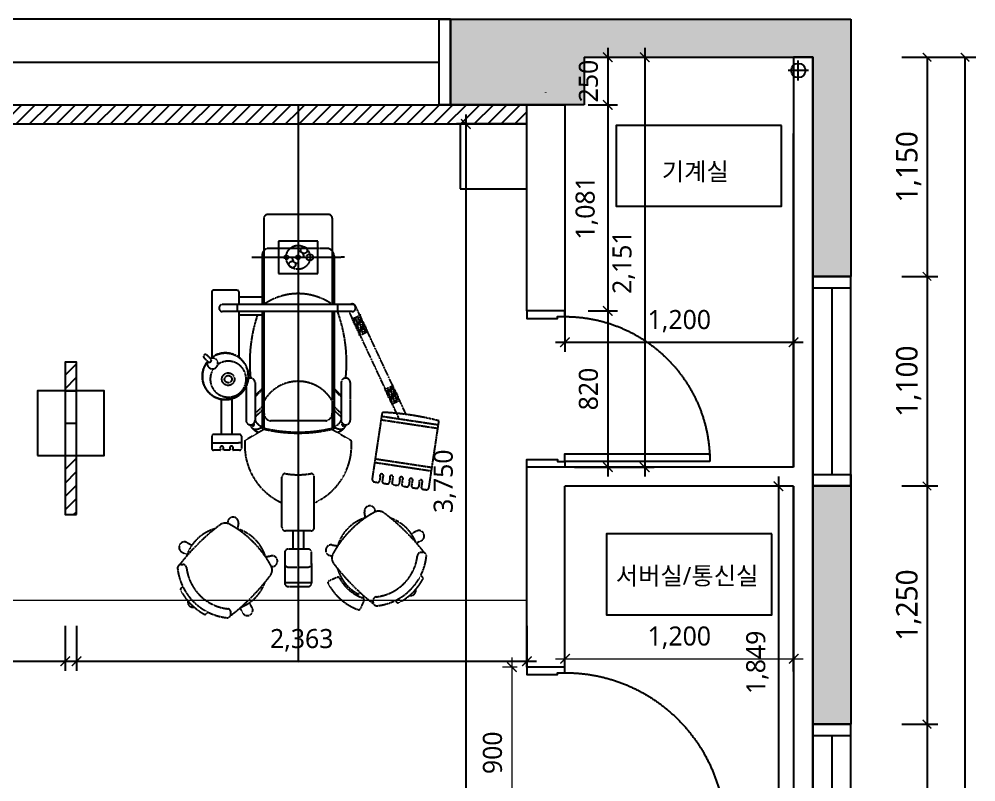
# Model space of a CAD drawing. Header units: metres. Extents: x 11578468 to 47831421, y -58341524 to -14256839.
# Drawn here: x 23883963 to 23888984, y -29056135 to -29052132 of the extents above; entities that cross this region are included whole.
import ezdxf
from ezdxf.enums import TextEntityAlignment as Align

# ---------------------------------------------------------------- set-up
doc = ezdxf.new("R2010")
doc.units = ezdxf.units.M
doc.header["$LTSCALE"] = 50
doc.header["$MEASUREMENT"] = 0
doc.linetypes.add('CENTER2', pattern=[28.575, 19.05, -3.175, 3.175, -3.175])
doc.linetypes.add('CENTERX2', pattern=[4, 2.5, -0.5, 0.5, -0.5])
doc.layers.get('0').update_dxf_attribs({"linetype": 'CONTINUOUS'})
doc.layers.get('DEFPOINTS').update_dxf_attribs({"linetype": 'CONTINUOUS'})
for name, color, linetype in [('0-ELC TEXT', 7, 'CONTINUOUS'), ('3.기호.계단선', 30, 'CONTINUOUS'), ('CURTWALL', 4, 'CONTINUOUS'), ('TEX', 7, 'CONTINUOUS'), ('wall', 3, 'CONTINUOUS'), ('WIN', 4, 'CONTINUOUS'), ('家具', 251, 'CONTINUOUS'), ('가구', 6, 'CONTINUOUS')]:
    doc.layers.add(name, color=color, linetype=linetype)
for name, color, linetype, lineweight in [('DIM', 7, 'CONTINUOUS', 15), ('ha', 8, 'CONTINUOUS', 5), ('wall2', 3, 'CONTINUOUS', 25)]:
    doc.layers.add(name, color=color, linetype=linetype, lineweight=lineweight)
doc.styles.add('HY 울릉도 L', font='malgun.ttf')
doc.styles.add('N 맑은고딕', font='malgun.ttf')
doc.styles.add('맑은 고딕', font='malgun.ttf')
doc.dimstyles.new('JJ IN 45', dxfattribs={"dimscale": 45, "dimtxt": 2.5, "dimasz": 1, "dimexe": 1.25, "dimexo": 1.5, "dimtad": 1, "dimdec": 6, "dimlunit": 6, "dimtxsty": 'N 맑은고딕', "dimblk": 'ARCHTICK', "dimcen": 2.5, "dimclrd": 256, "dimclre": 256, "dimclrt": 256, "dimadec": 0, "dimazin": 0, "dimtfac": 1, "dimtdec": 6, "dimtix": 1, "dimtmove": 0, "dimatfit": 3, "dimldrblk": 'ARCHTICK', "dimfxl": 1, "dimarcsym": 0})
doc.dimstyles.new('사본 50', dxfattribs={"dimscale": 50, "dimtxt": 2, "dimasz": 1, "dimexe": 1, "dimexo": 1, "dimgap": 1, "dimtad": 1, "dimdec": 0, "dimrnd": 0.05, "dimdsep": 46, "dimlunit": 6, "dimtxsty": 'HY 울릉도 L', "dimblk": 'ARCHTICK', "dimcen": 2.5, "dimdle": 1, "dimclrd": 133, "dimclre": 133, "dimclrt": 30, "dimadec": 0, "dimazin": 0, "dimtfac": 1, "dimtdec": 0, "dimtix": 1, "dimtmove": 2, "dimatfit": 3, "dimldrblk": 'ARCHTICK', "dimfxl": 1, "dimlwd": -1, "dimlwe": -1, "dimarcsym": 0})
pattern_1 = [(45, (-50, 50720), (-35.35533906, 35.35533906), [])]

# ---------------------------------------------------------------- blocks, each defined once
blk = doc.blocks.new('*U358')
at = {"layer": 'WIN', "linetype": 'Continuous'}
blk.add_line((60, -25), (7040, -25), dxfattribs=at)
for points in [[(0, -250), (7100, -250), (7100, 200), (0, 200)], [(0, -250), (60, -250), (60, 200), (0, 200)], [(7100, -250), (7040, -250), (7040, 200), (7100, 200)]]:
    blk.add_lwpolyline(points, close=True, dxfattribs=at)
blk = doc.blocks.new('*U1962')
at = {"layer": 'WIN', "linetype": 'Continuous'}
blk.add_line((60, 100), (1040, 100), dxfattribs=at)
for points in [[(0, 0), (1100, 0), (1100, 200), (0, 200)], [(0, 0), (60, 0), (60, 200), (0, 200)], [(1100, 0), (1040, 0), (1040, 200), (1100, 200)]]:
    blk.add_lwpolyline(points, close=True, dxfattribs=at)
blk = doc.blocks.new('*U1960')
at = {"layer": 'WIN', "linetype": 'Continuous'}
blk.add_line((60, 100), (1140, 100), dxfattribs=at)
for points in [[(0, 0), (1200, 0), (1200, 200), (0, 200)], [(0, 0), (60, 0), (60, 200), (0, 200)], [(1200, 0), (1140, 0), (1140, 200), (1200, 200)]]:
    blk.add_lwpolyline(points, close=True, dxfattribs=at)
blk = doc.blocks.new('_ArchTick')
at = {"color": 0, "linetype": 'ByBlock', "const_width": 0.15}
blk.add_lwpolyline([(-0.5, -0.5), (0.5, 0.5)], dxfattribs=at)
blk = doc.blocks.new('*D385')
at = {"layer": 'DEFPOINTS', "color": 0, "transparency": 16777216}
for p in [(23746102, -29128457), (23746102, -29129607), (23746302, -29129607)]:
    blk.add_point(p, dxfattribs=at)
at = {"layer": 'DIM', "lineweight": -2, "transparency": 16777216}
for p, q in [((23746169.5, -29128457), (23746358.3, -29128457)), ((23746302, -29128457), (23746302, -29129607)), ((23746169.5, -29129607), (23746358.3, -29129607))]:
    blk.add_line(p, q, dxfattribs=at)
at = {"layer": 'DIM', "lineweight": -2, "transparency": 16777216, "xscale": 45, "yscale": 45, "zscale": 45}
for p, rotation in [((23746302, -29128457), 90), ((23746302, -29129607), 270)]:
    blk.add_blockref('_ArchTick', p, dxfattribs=dict(at, rotation=rotation))
at = {"layer": 'DIM', "transparency": 16777216, "insert": (23746206, -29129032), "char_height": 112.5, "attachment_point": 5, "rotation": 90, "style": 'N 맑은고딕'}
blk.add_mtext('1,150', dxfattribs=at)
blk = doc.blocks.new('*D386')
at = {"layer": 'DEFPOINTS', "color": 0, "transparency": 16777216}
for p in [(23746102, -29129607), (23746102, -29130707), (23746302, -29130707)]:
    blk.add_point(p, dxfattribs=at)
at = {"layer": 'DIM', "lineweight": -2, "transparency": 16777216}
for p, q in [((23746169.5, -29129607), (23746358.3, -29129607)), ((23746302, -29129607), (23746302, -29130707)), ((23746169.5, -29130707), (23746358.3, -29130707))]:
    blk.add_line(p, q, dxfattribs=at)
at = {"layer": 'DIM', "lineweight": -2, "transparency": 16777216, "xscale": 45, "yscale": 45, "zscale": 45}
for p, rotation in [((23746302, -29129607), 90), ((23746302, -29130707), 270)]:
    blk.add_blockref('_ArchTick', p, dxfattribs=dict(at, rotation=rotation))
at = {"layer": 'DIM', "transparency": 16777216, "insert": (23746206, -29130157), "char_height": 112.5, "attachment_point": 5, "rotation": 90, "style": 'N 맑은고딕'}
blk.add_mtext('1,100', dxfattribs=at)
blk = doc.blocks.new('*D387')
at = {"layer": 'DEFPOINTS', "color": 0, "transparency": 16777216}
for p in [(23746102, -29130707), (23746102, -29131957), (23746302, -29131957)]:
    blk.add_point(p, dxfattribs=at)
at = {"layer": 'DIM', "lineweight": -2, "transparency": 16777216}
for p, q in [((23746169.5, -29130707), (23746358.3, -29130707)), ((23746302, -29130707), (23746302, -29131957)), ((23746169.5, -29131957), (23746358.3, -29131957))]:
    blk.add_line(p, q, dxfattribs=at)
at = {"layer": 'DIM', "lineweight": -2, "transparency": 16777216, "xscale": 45, "yscale": 45, "zscale": 45}
for p, rotation in [((23746302, -29130707), 90), ((23746302, -29131957), 270)]:
    blk.add_blockref('_ArchTick', p, dxfattribs=dict(at, rotation=rotation))
at = {"layer": 'DIM', "transparency": 16777216, "insert": (23746206, -29131332), "char_height": 112.5, "attachment_point": 5, "rotation": 90, "style": 'N 맑은고딕'}
blk.add_mtext('1,250', dxfattribs=at)
blk = doc.blocks.new('*D388')
at = {"layer": 'DEFPOINTS', "color": 0, "transparency": 16777216}
for p in [(23746102, -29131957), (23746102, -29133157), (23746302, -29133157)]:
    blk.add_point(p, dxfattribs=at)
at = {"layer": 'DIM', "lineweight": -2, "transparency": 16777216}
for p, q in [((23746169.5, -29131957), (23746358.3, -29131957)), ((23746302, -29131957), (23746302, -29133157)), ((23746169.5, -29133157), (23746358.3, -29133157))]:
    blk.add_line(p, q, dxfattribs=at)
at = {"layer": 'DIM', "lineweight": -2, "transparency": 16777216, "xscale": 45, "yscale": 45, "zscale": 45}
for p, rotation in [((23746302, -29131957), 90), ((23746302, -29133157), 270)]:
    blk.add_blockref('_ArchTick', p, dxfattribs=dict(at, rotation=rotation))
at = {"layer": 'DIM', "transparency": 16777216, "insert": (23746206, -29132557), "char_height": 112.5, "attachment_point": 5, "rotation": 90, "style": 'N 맑은고딕'}
blk.add_mtext('1,200', dxfattribs=at)
blk = doc.blocks.new('*D394')
at = {"layer": 'DEFPOINTS', "color": 0, "transparency": 16777216}
for p in [(23746102, -29128457), (23746502, -29128457), (23746102, -29144457)]:
    blk.add_point(p, dxfattribs=at)
at = {"layer": 'DIM', "lineweight": -2, "transparency": 16777216}
for p, q in [((23746169.5, -29128457), (23746558.3, -29128457)), ((23746502, -29144457), (23746502, -29128457)), ((23746169.5, -29144457), (23746558.3, -29144457))]:
    blk.add_line(p, q, dxfattribs=at)
at = {"layer": 'DIM', "lineweight": -2, "transparency": 16777216, "xscale": 45, "yscale": 45, "zscale": 45}
for p, rotation in [((23746502, -29128457), 90), ((23746502, -29144457), 270)]:
    blk.add_blockref('_ArchTick', p, dxfattribs=dict(at, rotation=rotation))
at = {"layer": 'DIM', "transparency": 16777216, "insert": (23746406, -29136457), "char_height": 112.5, "attachment_point": 5, "rotation": 90, "style": 'N 맑은고딕'}
blk.add_mtext('16,000', dxfattribs=at)
blk = doc.blocks.new('rtyutut')
at = {"layer": '家具', "linetype": 'CENTERX2', "ltscale": 0.01}
for p, q in [((425185.6, -946947.7), (425230.6, -946649.4)), ((425204.2, -946950.5), (425249.2, -946652.2)), ((425560, -946699), (425210.5, -946646.3)), ((425409.3, -946981.4), (425454.3, -946683.1)), ((425428, -946984.2), (425472.9, -946685.9)), ((425569.1, -946731.4), (425571.6, -946714.4)), ((425901.3, -946730.7), (425900.9, -946740.2)), ((426021.3, -946742.2), (426030.4, -946733.1)), ((425534.4, -946750), (425556.2, -946753.3)), ((425534.4, -946750), (425538, -946750.5)), ((425536.5, -946736), (425558.3, -946739.3)), ((425536.5, -946736), (425540.2, -946736.5)), ((425561.3, -946782.7), (425564.2, -946764)), ((425789.2, -946765.2), (425803, -946792)), ((425839.5, -946739.3), (425851.3, -946762.1)), ((425177.3, -946818.5), (424609, -947083.5)), ((425526.7, -946801.3), (425530.3, -946801.8)), ((425526.7, -946801.3), (425548.5, -946804.6)), ((425528.8, -946787.3), (425532.4, -946787.8)), ((425528.8, -946787.3), (425550.6, -946790.6)), ((425553.6, -946833.9), (425556.4, -946815.3)), ((425195.2, -946857), (424636.8, -947117.4)), ((425046, -946931.8), (425024, -946884.8)), ((425054.5, -946927.8), (425032.6, -946880.8)), ((425063.1, -946923.8), (425041.1, -946876.8)), ((425071.6, -946919.8), (425049.7, -946872.8)), ((425080.1, -946915.8), (425058.2, -946868.8)), ((425088.7, -946911.9), (425066.8, -946864.9)), ((425097.2, -946907.9), (425075.3, -946860.9)), ((425105.8, -946903.9), (425083.9, -946856.9)), ((425114.3, -946899.9), (425092.4, -946852.9)), ((425122.9, -946895.9), (425101, -946848.9)), ((425519, -946852.5), (425522.6, -946853.1)), ((425519, -946852.5), (425540.8, -946855.8)), ((425521.1, -946838.6), (425524.7, -946839.1)), ((425521.1, -946838.6), (425542.9, -946841.9)), ((425545.9, -946885.2), (425548.7, -946866.6)), ((426153.5, -946876.7), (426162.7, -946867.5)), ((425511.3, -946903.8), (425514.9, -946904.4)), ((425511.3, -946903.8), (425533, -946907.1)), ((425513.4, -946889.8), (425517, -946890.4)), ((425513.4, -946889.8), (425535.1, -946893.1)), ((425538.1, -946936.5), (425541, -946917.9)), ((425165.6, -946944.7), (425515, -946997.4)), ((425503.5, -946955.1), (425507.1, -946955.6)), ((425503.5, -946955.1), (425525.3, -946958.4)), ((425505.6, -946941.1), (425509.2, -946941.7)), ((425505.6, -946941.1), (425527.4, -946944.4)), ((425530.8, -946985.1), (425533.2, -946969.1)), ((425687.3, -946980.6), (425680.2, -946981.7)), ((424727.6, -947080.2), (424705.7, -947033.2)), ((424736.2, -947076.2), (424714.3, -947029.2)), ((424744.7, -947072.3), (424722.8, -947025.3)), ((424753.3, -947068.3), (424731.4, -947021.3)), ((424761.8, -947064.3), (424739.9, -947017.3)), ((425719, -947032.7), (425689.3, -947037.6)), ((426162.6, -946992.1), (426153.2, -946992.5)), ((424676.4, -947104.1), (424654.4, -947057.1)), ((424684.9, -947100.1), (424663, -947053.1)), ((424693.5, -947096.2), (424671.5, -947049.2)), ((424702, -947092.2), (424680.1, -947045.2)), ((424710.5, -947088.2), (424688.6, -947041.2)), ((424719.1, -947084.2), (424697.2, -947037.2)), ((426126.3, -947076.7), (426111.5, -947061.9)), ((426138.8, -947049.1), (426129.6, -947040)), ((426139.9, -947045.9), (426131.2, -947041.5)), ((426152.5, -947040.6), (426195.9, -947059.2)), ((424599.1, -947102.7), (424599.1, -947781.6)), ((424636.8, -947102.7), (424636.8, -947781.6)), ((425009.3, -947112.2), (425207.3, -947112.2)), ((425254.1, -947208.8), (425313.1, -947106.6)), ((426114.5, -947096.5), (426106, -947092.2)), ((424352.1, -947142), (424352.1, -947629.2)), ((424599.1, -947178.2), (424636.8, -947178.2)), ((425009.3, -947159.3), (425207.3, -947159.3)), ((425040.4, -947197), (425078.1, -947159.3)), ((425047.1, -947197), (425084.8, -947159.3)), ((425134.7, -947197), (425172.4, -947159.3)), ((425153.6, -947197), (425191.3, -947159.3)), ((425861.5, -947208.2), (425866, -947178.4)), ((426031.6, -947180.5), (426050.3, -947223.9)), ((424127.7, -947225.3), (424127.7, -947545.9)), ((424146.5, -947206.5), (424314.2, -947206.5)), ((424304.9, -947230.5), (424304.9, -947541)), ((424314.2, -947206.5), (424599.1, -947206.5)), ((424344.5, -947197), (424599.1, -947197)), ((424636.8, -947197), (425251.3, -947197)), ((424636.8, -947206.5), (425104.7, -947206.5)), ((425104.7, -947206.5), (425248.7, -947206.5)), ((425917.4, -947216.8), (425918.8, -947207.6)), ((424436.9, -947281.9), (424267.2, -947281.9)), ((424267.2, -947281.9), (424267.2, -947489.3)), ((424436.9, -947489.3), (424436.9, -947281.9)), ((425210.1, -947240.1), (425210.1, -947531.3)), ((424352.1, -947291.3), (424352.1, -947480)), ((425768.8, -947300.8), (425505.5, -947300.8)), ((425787.6, -947319.6), (425787.6, -947451.6)), ((425883.3, -947333.8), (425883.3, -947437.5)), ((425958.7, -947314.9), (425902.1, -947314.9)), ((425958.7, -947314.9), (426060.6, -947314.9)), ((425977.6, -947437.5), (425977.6, -947333.8)), ((426060.6, -947314.9), (426060.6, -947456.3)), ((426079.5, -947437.5), (426079.5, -947333.8)), ((423552.1, -947385.6), (426478.9, -947385.6)), ((424257.7, -947385.6), (424446.4, -947385.6)), ((425502.3, -947385.6), (426059.5, -947385.6)), ((425787.6, -947357.3), (425883.3, -947357.3)), ((425787.6, -947413.9), (425883.3, -947413.9)), ((425768.8, -947470.5), (425505.5, -947470.5)), ((425902.1, -947456.3), (425958.7, -947456.3)), ((425958.7, -947456.3), (426060.6, -947456.3)), ((424267.2, -947489.3), (424436.9, -947489.3)), ((425923.3, -947556.9), (425918.5, -947527.1)), ((425975.5, -947525.2), (425974.3, -947518)), ((424146.5, -947564.8), (424312, -947564.8)), ((424312, -947564.8), (424599.1, -947564.8)), ((424336.5, -947574.2), (424599.1, -947574.2)), ((424561.4, -947574.2), (424561.4, -947696.8)), ((424636.8, -947564.8), (425104.7, -947564.8)), ((424636.8, -947574.2), (425251.3, -947574.2)), ((424655.7, -947574.2), (424655.7, -947696.8)), ((425040.4, -947574.2), (425078.1, -947611.9)), ((425047.1, -947574.2), (425084.8, -947611.9)), ((425104.7, -947564.8), (425248.7, -947564.8)), ((425134.7, -947574.2), (425172.4, -947611.9)), ((425153.6, -947574.2), (425191.3, -947611.9)), ((425254.1, -947562.4), (425313.1, -947664.6)), ((425009.3, -947611.9), (425207.3, -947611.9)), ((426190.8, -947627.1), (426164, -947640.9)), ((425033.4, -947659.1), (425207.3, -947659.1)), ((425290.7, -947683.4), (425354.6, -947683.2)), ((425326.3, -947683.3), (425326.8, -947838.6)), ((426216.7, -947677.4), (426191.5, -947690.4)), ((424523.7, -947706.2), (424523.7, -947828.8)), ((424533.1, -947696.8), (424599.1, -947696.8)), ((424599.1, -947706.2), (424636.8, -947706.2)), ((424636.8, -947696.8), (424876.2, -947696.8)), ((425093.8, -947732.8), (425281.3, -947732.8)), ((425281.3, -947692.9), (425281.3, -947829.3)), ((425358.6, -947728.5), (425362.3, -947728.4)), ((425364, -947692.6), (425364.1, -947726.5)), ((425747.9, -947699.3), (425777.6, -947703.9)), ((426225.3, -947739.1), (426215.9, -947738.8)), ((425096.9, -947789.4), (425281.3, -947789.4)), ((425358.7, -947742.6), (425362.3, -947742.6)), ((425358.8, -947779), (425362.4, -947779)), ((425364.2, -947744.5), (425364.3, -947777.1)), ((425739.3, -947755.3), (425748.4, -947756.7)), ((424533.1, -947838.2), (424876.2, -947838.2)), ((425290.8, -947838.8), (425355.1, -947838.4)), ((425358.8, -947793.1), (425362.5, -947793.1)), ((425364.4, -947795), (425364.5, -947828.9)), ((424885.1, -947844), (424865.1, -947864)), ((424899.8, -947858.7), (424879.7, -947878.7)), ((426213.9, -947859.2), (426222.9, -947868.2)), ((425848.4, -947969.5), (425862.2, -947942.7)), ((425898.7, -947995.4), (425912.5, -947968.6)), ((425964, -948000.5), (425963.6, -947991)), ((426079.4, -947991.4), (426088.5, -948000.6))]:
    blk.add_line(p, q, dxfattribs=at)
for centre, radius in [((424352.1, -947385.6), 62.9), ((424314.3, -947354.5), 17.2), ((424352.1, -947324.3), 17.2), ((424352.1, -947385.6), 10.8), ((424352.1, -947446.9), 10.8), ((424389.8, -947416.7), 17.2), ((424991.3, -947752.5), 33), ((424991.3, -947752.5), 18.9)]:
    blk.add_circle(centre, radius, dxfattribs=at)
for centre, radius, start, end in [((426584.6, -947006.1), 1420.4, 165.3279, 177.5221), ((425529.3, -946742.1), 9.43, 39.9828, 302.802), ((425559.8, -946730), 9.43, 261.3846, 351.425), ((425557.6, -946712.9), 14.1, 354.0775, 79.9893), ((426595.6, -947616.8), 1130.8, 127.7445, 142.8941), ((425814.4, -946752.3), 28.3, 27.2615, 207.2615), ((425920.1, -946731.5), 18.9, 83.6877, 177.6423), ((425890.1, -947003.3), 292.3, 6.3123, 83.6877), ((426037, -946739.8), 9.43, 60.8473, 135), ((425890.1, -947003.3), 311.2, 28.1765, 60.8473), ((425521.6, -946793.3), 9.43, 39.9828, 302.802), ((425552, -946781.3), 9.43, 261.3846, 351.425), ((425554.8, -946762.6), 9.43, 351.425, 81.3846), ((425926.7, -946970.2), 216.9, 112.5807, 160.9176), ((425919.7, -946741), 18.9, 177.6423, 263.5463), ((425890.1, -947003.3), 245.2, 6.4537, 83.5463), ((426099.2, -946796), 28.3, 348.6803, 100.7954), ((425513.9, -946844.6), 9.43, 39.9828, 302.802), ((425544.3, -946832.5), 9.43, 261.3846, 351.425), ((425547.1, -946813.9), 9.43, 351.425, 81.3846), ((425536.6, -946883.8), 9.43, 261.3846, 351.425), ((425539.4, -946865.2), 9.43, 351.425, 81.3846), ((426156, -946860.8), 9.43, 315, 28.1765), ((425506.2, -946895.9), 9.43, 39.9828, 302.802), ((425531.6, -946916.4), 9.43, 351.425, 81.3846), ((425731.4, -946963.1), 47.1, 142.8941, 208.7976), ((425498.4, -946947.2), 9.43, 39.9828, 302.802), ((425516.8, -946983.3), 14.1, 262.8606, 352.8603), ((425523.9, -946967.7), 9.43, 351.425, 81.3846), ((425528.8, -946935.1), 9.43, 261.3846, 351.425), ((425684.7, -947009.6), 28.3, 99.2615, 279.2615), ((426173, -946720.4), 551, 208.7976, 241.2024), ((426152.4, -946973.6), 18.9, 186.4537, 272.3577), ((426161.8, -946973.2), 18.9, 272.3577, 6.3123), ((425926.7, -946970.2), 216.9, 196.7213, 254.0843), ((425276.5, -946297.7), 1130.8, 307.1059, 322.2555), ((424618, -947102.7), 21.2, 115, 207.266), ((424618, -947102.7), 18.9, 90, 180), ((424618, -947102.7), 18.9, 0, 90), ((425926.7, -946970.2), 216.9, 285.5841, 332.6783), ((425926.7, -946970.2), 226.3, 298.812, 340.411), ((425926.7, -946970.2), 292.3, 297.8931, 339.79), ((426148.8, -947049.2), 9.43, 66.6889, 160.411), ((426192.1, -947067.9), 9.43, 339.79, 66.6889), ((424904.7, -947924.9), 793.3, 84.1361, 109.7326), ((425009.3, -947135.8), 23.6, 90, 270), ((425207.3, -947135.8), 23.6, 270, 90), ((425203.1, -947195.6), 68.4, 12.0689, 66.2015), ((425340, -947434), 328.4, 23.9286, 94.6915), ((425177.1, -947220.7), 68.4, 21.3635, 63.7664), ((425229.9, -947149.5), 6.22, 215.4276, 85.8716), ((425207, -947163.4), 46.8, 316.2164, 21.4281), ((426040.3, -947176.7), 9.43, 118.812, 203.3111), ((424146.5, -947225.3), 18.9, 90.001, 179.9974), ((424345.2, -947237.9), 40.9, 89.0396, 169.4832), ((424854.5, -947385.6), 311.9, 144.9489, 215.0511), ((425210.1, -947385.6), 207.4, 120.2726, 239.7274), ((425169.9, -947247.4), 40.9, 10.311, 90.9604), ((424487.5, -947385.6), 782, 346.751, 13.2389), ((424487.5, -947385.6), 786.7, 346.1256, 13.8644), ((425889.4, -947212.5), 28.3, 171.2615, 351.2615), ((425930.3, -947161.9), 47.1, 241.2024, 307.1059), ((426059, -947220.2), 9.43, 203.3111, 297.8931), ((425505.5, -947319.6), 18.9, 90, 180), ((425106.4, -947385.6), 386.6, 349.7784, 10.2216), ((425768.8, -947319.6), 18.9, 0, 90), ((425902.1, -947333.8), 18.9, 90, 180), ((425958.7, -947333.8), 18.9, 0, 90), ((426060.6, -947333.8), 18.9, 0, 90), ((424352.1, -947385.6), 31.5, 90, 180), ((424352.1, -947385.6), 31.5, 270, 0), ((425902.1, -947437.5), 18.9, 180, 270), ((425958.7, -947437.5), 18.9, 270, 0), ((426060.6, -947437.5), 18.9, 270, 0), ((425340, -947337.3), 328.4, 265.3085, 336.0714), ((425505.5, -947451.6), 18.9, 180, 270), ((425768.8, -947451.6), 18.9, 270, 0), ((425169.9, -947523.9), 40.9, 269.0396, 349.5868), ((426235.7, -948010.9), 551, 118.7976, 151.2024), ((425946.4, -947522.6), 28.3, 9.2615, 189.2615), ((425993, -947569.3), 47.1, 52.8941, 118.7976), ((425339.2, -948433.5), 1130.8, 37.7445, 52.8941), ((424146.5, -947545.9), 18.9, 179.9974, 270.001), ((424340.9, -947538.4), 36.1, 184.1196, 262.9592), ((425177.1, -947550.6), 68.4, 296.2336, 338.6365), ((425207, -947607.8), 46.8, 338.5719, 43.7836), ((425985.9, -947764.5), 216.9, 106.7213, 164.0843), ((425985.9, -947764.5), 216.9, 21.0279, 70.9176), ((424904.7, -946846.4), 793.3, 251.7081, 275.8639), ((425009.3, -947635.5), 23.6, 90, 205.0576), ((425207.3, -947635.5), 23.6, 270, 90), ((425229.9, -947621.8), 6.22, 274.1284, 144.5724), ((425203.1, -947575.6), 68.4, 293.7985, 347.929), ((426203.8, -947652.2), 28.3, 297.2615, 117.2615), ((424976.3, -947767.5), 122.6, 229.8581, 220.1503), ((424976.3, -947767.5), 120.7, 231.741, 218.2565), ((424991.3, -947752.5), 94.3, 234.5232, 215.4748), ((425290.7, -947692.9), 9.43, 90.2082, 180), ((425354.6, -947692.6), 9.43, 0.2051, 90.2051), ((424533.1, -947706.2), 9.43, 90, 180), ((425352.4, -947735.5), 9.43, 48.7954, 311.6147), ((425362.3, -947726.6), 1.89, 270.2051, 0.2051), ((425743.6, -947727.3), 28.3, 81.2615, 261.2615), ((426215.1, -947757.6), 18.9, 87.6423, 173.5463), ((426224.5, -947758), 18.9, 353.6877, 87.6423), ((424618, -947781.6), 18.9, 180, 270), ((424618, -947781.6), 18.9, 270, 0), ((425352.6, -947786.1), 9.43, 48.7954, 311.6147), ((425362.3, -947744.5), 1.89, 0.2051, 90.2051), ((425362.4, -947777.1), 1.89, 270.2051, 0.2051), ((425794.1, -947768.1), 47.1, 151.2024, 217.1059), ((425952.7, -947727.9), 245.2, 276.4537, 353.5463), ((425952.7, -947727.9), 292.3, 276.3123, 353.6877), ((424533.1, -947828.8), 9.43, 180, 270), ((424908.8, -947834.9), 28.3, 246.534, 203.5136), ((425290.7, -947829.3), 9.43, 180, 270.3005), ((425355.1, -947829), 9.43, 270.3036, 0.3036), ((425362.5, -947795), 1.89, 0.2051, 90.2051), ((426658.3, -947114.4), 1130.8, 217.1059, 232.2555), ((425985.9, -947764.5), 216.9, 195.5841, 252.4806), ((424872.4, -947871.4), 10.4, 135, 315), ((424892.4, -947851.4), 10.4, 315, 135), ((425952.7, -947727.9), 311.2, 298.1765, 330.8473), ((426216.2, -947874.9), 9.43, 330.8473, 45), ((426160, -947937.1), 28.3, 258.6803, 10.7954), ((425873.6, -947982.5), 28.3, 152.7385, 332.7385), ((425982.4, -947990.3), 18.9, 96.4537, 182.3577), ((425982.8, -947999.7), 18.9, 182.3577, 276.3123), ((426095.2, -947993.9), 9.43, 225, 298.1765)]:
    blk.add_arc(centre, radius, start, end, dxfattribs=at)
blk = doc.blocks.new('*U1183')
at = {"layer": 'WIN', "linetype": 'Continuous', "transparency": 33554687}
for points in [[(30, 960), (30, 200), (70, 200), (70, 960)], [(0, 200), (0, 0), (40, 0), (40, 160), (30, 160), (30, 200)], [(820, 200), (820, 0), (780, 0), (780, 160), (790, 160), (790, 200)]]:
    blk.add_lwpolyline(points, close=True, dxfattribs=at)
at = {"layer": 'WIN', "linetype": 'CENTER2', "ltscale": 20, "transparency": 33554687}
blk.add_arc((30, 200), 760, 0, 90, dxfattribs=at)
blk = doc.blocks.new('*D2888')
at = {"layer": 'DEFPOINTS', "color": 0}
for p in [(23886627.7, -29052682.3), (23886307.8, -29056432.3), (23886627.7, -29056432.3)]:
    blk.add_point(p, dxfattribs=at)
at = {"layer": 'wall', "color": 133, "ltscale": 10}
for p, q in [((23886307.8, -29052632.3), (23886307.8, -29056482.3)), ((23886577.7, -29052682.3), (23886257.8, -29052682.3)), ((23886577.7, -29056432.3), (23886257.8, -29056432.3))]:
    blk.add_line(p, q, dxfattribs=at)
at = {"layer": 'wall', "color": 133, "xscale": 50, "yscale": 50, "zscale": 50}
for p, rotation in [((23886307.8, -29052682.3), 90), ((23886307.8, -29056432.3), 270)]:
    blk.add_blockref('_ArchTick', p, dxfattribs=dict(at, rotation=rotation))
at = {"layer": 'wall', "color": 30, "ltscale": 10, "insert": (23886197.7, -29054557.3), "char_height": 100, "attachment_point": 5, "rotation": 90, "style": 'HY 울릉도 L'}
blk.add_mtext('3,750', dxfattribs=at)
blk = doc.blocks.new('*U1094')
at = {"layer": 'WIN', "linetype": 'Continuous', "transparency": 33554687}
for points in [[(30, 1040), (30, 200), (70, 200), (70, 1040)], [(0, 200), (0, 0), (40, 0), (40, 160), (30, 160), (30, 200)], [(900, 200), (900, 0), (860, 0), (860, 160), (870, 160), (870, 200)]]:
    blk.add_lwpolyline(points, close=True, dxfattribs=at)
at = {"layer": 'WIN', "linetype": 'CENTER2', "ltscale": 20, "transparency": 33554687}
blk.add_arc((30, 200), 840, 0, 90, dxfattribs=at)
blk = doc.blocks.new('*D2892')
at = {"layer": 'DEFPOINTS', "color": 0}
for p in [(23886900.2, -29052582.3), (23886900.2, -29053663.3), (23887052.7, -29053663.3)]:
    blk.add_point(p, dxfattribs=at)
at = {"layer": 'wall', "color": 133, "ltscale": 10}
for p, q in [((23887052.7, -29052532.3), (23887052.7, -29053713.3)), ((23886950.2, -29052582.3), (23887102.7, -29052582.3)), ((23886950.2, -29053663.3), (23887102.7, -29053663.3))]:
    blk.add_line(p, q, dxfattribs=at)
at = {"layer": 'wall', "color": 133, "xscale": 50, "yscale": 50, "zscale": 50}
for p, rotation in [((23887052.7, -29052582.3), 90), ((23887052.7, -29053663.3), 270)]:
    blk.add_blockref('_ArchTick', p, dxfattribs=dict(at, rotation=rotation))
at = {"layer": 'wall', "color": 30, "ltscale": 10, "insert": (23886942.4, -29053122.8), "char_height": 100, "attachment_point": 5, "rotation": 90, "style": 'HY 울릉도 L'}
blk.add_mtext('1,081', dxfattribs=at)
blk = doc.blocks.new('*D2893')
at = {"layer": 'DEFPOINTS', "color": 0}
for p in [(23886900.2, -29053663.3), (23886827.7, -29054483.3), (23887052.7, -29054483.3)]:
    blk.add_point(p, dxfattribs=at)
at = {"layer": 'wall', "color": 133, "ltscale": 10}
for p, q in [((23887052.7, -29053613.3), (23887052.7, -29054533.3)), ((23886950.2, -29053663.3), (23887102.7, -29053663.3)), ((23886877.7, -29054483.3), (23887102.7, -29054483.3))]:
    blk.add_line(p, q, dxfattribs=at)
at = {"layer": 'wall', "color": 133, "xscale": 50, "yscale": 50, "zscale": 50}
for p, rotation in [((23887052.7, -29053663.3), 90), ((23887052.7, -29054483.3), 270)]:
    blk.add_blockref('_ArchTick', p, dxfattribs=dict(at, rotation=rotation))
at = {"layer": 'wall', "color": 30, "ltscale": 10, "insert": (23886951.1, -29054073.3), "char_height": 100, "attachment_point": 5, "rotation": 90, "style": 'HY 울릉도 L'}
blk.add_mtext('820', dxfattribs=at)
blk = doc.blocks.new('*D2894')
at = {"layer": 'DEFPOINTS', "color": 0}
for p in [(23886927.7, -29052332.3), (23886927.7, -29052582.3), (23887052.7, -29052582.3)]:
    blk.add_point(p, dxfattribs=at)
at = {"layer": 'wall', "color": 133, "ltscale": 10}
for p, q in [((23887052.7, -29052282.3), (23887052.7, -29052632.3)), ((23886977.7, -29052332.3), (23887102.7, -29052332.3)), ((23886977.7, -29052582.3), (23887102.7, -29052582.3))]:
    blk.add_line(p, q, dxfattribs=at)
at = {"layer": 'wall', "color": 133, "xscale": 50, "yscale": 50, "zscale": 50}
for p, rotation in [((23887052.7, -29052332.3), 270), ((23887052.7, -29052582.3), 90)]:
    blk.add_blockref('_ArchTick', p, dxfattribs=dict(at, rotation=rotation))
at = {"layer": 'wall', "color": 30, "ltscale": 10, "insert": (23886951.1, -29052457.3), "char_height": 100, "attachment_point": 5, "rotation": 90, "style": 'HY 울릉도 L'}
blk.add_mtext('250', dxfattribs=at)
blk = doc.blocks.new('*D2895')
at = {"layer": 'DEFPOINTS', "color": 0}
for p in [(23886927.7, -29052332.3), (23886927.7, -29054483.3), (23887246.1, -29054483.3)]:
    blk.add_point(p, dxfattribs=at)
at = {"layer": 'wall', "color": 133, "ltscale": 10}
for p, q in [((23887246.1, -29052282.3), (23887246.1, -29054533.3)), ((23886977.7, -29052332.3), (23887296.1, -29052332.3)), ((23886977.7, -29054483.3), (23887296.1, -29054483.3))]:
    blk.add_line(p, q, dxfattribs=at)
at = {"layer": 'wall', "color": 133, "xscale": 50, "yscale": 50, "zscale": 50}
for p, rotation in [((23887246.1, -29052332.3), 90), ((23887246.1, -29054483.3), 270)]:
    blk.add_blockref('_ArchTick', p, dxfattribs=dict(at, rotation=rotation))
at = {"layer": 'wall', "color": 30, "ltscale": 10, "insert": (23887135.8, -29053407.8), "char_height": 100, "attachment_point": 5, "rotation": 90, "style": 'HY 울릉도 L'}
blk.add_mtext('2,151', dxfattribs=at)
blk = doc.blocks.new('*D2899')
at = {"layer": 'DEFPOINTS', "color": 0}
for p in [(23886827.7, -29055283.3), (23888027.7, -29055283.3), (23888027.7, -29055488.7)]:
    blk.add_point(p, dxfattribs=at)
at = {"layer": 'DIM', "color": 133, "ltscale": 10}
for p, q in [((23886827.7, -29055333.3), (23886827.7, -29055538.7)), ((23888027.7, -29055333.3), (23888027.7, -29055538.7)), ((23886777.7, -29055488.7), (23888077.7, -29055488.7))]:
    blk.add_line(p, q, dxfattribs=at)
at = {"layer": 'DIM', "color": 133, "xscale": 50, "yscale": 50, "zscale": 50, "rotation": 180}
blk.add_blockref('_ArchTick', (23886827.7, -29055488.7), dxfattribs=at)
at = {"layer": 'DIM', "color": 133, "xscale": 50, "yscale": 50, "zscale": 50}
blk.add_blockref('_ArchTick', (23888027.7, -29055488.7), dxfattribs=at)
at = {"layer": 'DIM', "color": 30, "ltscale": 10, "insert": (23887427.7, -29055378.4), "char_height": 100, "attachment_point": 5, "style": 'HY 울릉도 L'}
blk.add_mtext('1,200', dxfattribs=at)
blk = doc.blocks.new('*D2901')
at = {"layer": 'DEFPOINTS', "color": 0}
for p in [(23886627.7, -29055532.3), (23886549.3, -29056432.3), (23886627.7, -29056432.3)]:
    blk.add_point(p, dxfattribs=at)
at = {"layer": 'DIM', "color": 133, "ltscale": 10}
for p, q in [((23886549.3, -29055482.3), (23886549.3, -29056482.3)), ((23886577.7, -29055532.3), (23886499.3, -29055532.3)), ((23886577.7, -29056432.3), (23886499.3, -29056432.3))]:
    blk.add_line(p, q, dxfattribs=at)
at = {"layer": 'DIM', "color": 133, "xscale": 50, "yscale": 50, "zscale": 50}
for p, rotation in [((23886549.3, -29055532.3), 90), ((23886549.3, -29056432.3), 270)]:
    blk.add_blockref('_ArchTick', p, dxfattribs=dict(at, rotation=rotation))
at = {"layer": 'DIM', "color": 30, "ltscale": 10, "insert": (23886447.6, -29055982.3), "char_height": 100, "attachment_point": 5, "rotation": 90, "style": 'HY 울릉도 L'}
blk.add_mtext('900', dxfattribs=at)
blk = doc.blocks.new('*D2910')
at = {"layer": 'DEFPOINTS', "color": 0}
for p in [(23881847.7, -29055266.3), (23884204.7, -29055266.3), (23884204.7, -29055502)]:
    blk.add_point(p, dxfattribs=at)
at = {"layer": 'wall', "color": 133, "ltscale": 10}
for p, q in [((23881847.7, -29055316.3), (23881847.7, -29055552)), ((23884204.7, -29055316.3), (23884204.7, -29055552)), ((23881797.7, -29055502), (23884254.7, -29055502))]:
    blk.add_line(p, q, dxfattribs=at)
at = {"layer": 'wall', "color": 133, "xscale": 50, "yscale": 50, "zscale": 50, "rotation": 180}
blk.add_blockref('_ArchTick', (23881847.7, -29055502), dxfattribs=at)
at = {"layer": 'wall', "color": 133, "xscale": 50, "yscale": 50, "zscale": 50}
blk.add_blockref('_ArchTick', (23884204.7, -29055502), dxfattribs=at)
at = {"layer": 'wall', "color": 30, "ltscale": 10, "insert": (23883026.2, -29055391.9), "char_height": 100, "attachment_point": 5, "style": 'HY 울릉도 L'}
blk.add_mtext('2,357', dxfattribs=at)
blk = doc.blocks.new('*D2911')
at = {"layer": 'DEFPOINTS', "color": 0}
for p in [(23884264.7, -29055266.3), (23886627.7, -29055266.3), (23886627.7, -29055502)]:
    blk.add_point(p, dxfattribs=at)
at = {"layer": 'wall', "color": 133, "ltscale": 10}
for p, q in [((23884264.7, -29055316.3), (23884264.7, -29055552)), ((23886627.7, -29055316.3), (23886627.7, -29055552)), ((23884214.7, -29055502), (23886677.7, -29055502))]:
    blk.add_line(p, q, dxfattribs=at)
at = {"layer": 'wall', "color": 133, "xscale": 50, "yscale": 50, "zscale": 50, "rotation": 180}
blk.add_blockref('_ArchTick', (23884264.7, -29055502), dxfattribs=at)
at = {"layer": 'wall', "color": 133, "xscale": 50, "yscale": 50, "zscale": 50}
blk.add_blockref('_ArchTick', (23886627.7, -29055502), dxfattribs=at)
at = {"layer": 'wall', "color": 30, "ltscale": 10, "insert": (23885446.2, -29055391.9), "char_height": 100, "attachment_point": 5, "style": 'HY 울릉도 L'}
blk.add_mtext('2,363', dxfattribs=at)
blk = doc.blocks.new('hasdfaf')
at = {"layer": 'wall', "ltscale": 10}
h = blk.add_hatch(dxfattribs=at)
h.set_pattern_fill('_USER', color=256, scale=50, angle=45, pattern_type=0)
h.set_pattern_definition([(45, (2445, 50720), (-35.35533906, 35.35533906), [])])
h.paths.add_polyline_path([(23881822.7, -29054732.3), (23881822.7, -29054422.3), (23881762.7, -29054422.3), (23881762.7, -29054732.3)])
h.paths.add_polyline_path([(23881822.7, -29054082.3), (23881822.7, -29053932.3), (23881762.7, -29053932.3), (23881762.7, -29054082.3)])
at = {"layer": 'CURTWALL'}
blk.add_line((23881762.7, -29054252.3), (23881822.7, -29054252.3), dxfattribs=at)
blk.add_lwpolyline([(23881822.7, -29054082.3), (23881762.7, -29054082.3), (23881762.7, -29054422.3), (23881822.7, -29054422.3)], close=True, dxfattribs=at)
at = {"layer": 'wall', "ltscale": 10}
for p, q in [((23881762.7, -29054082.3), (23881822.7, -29054082.3)), ((23881762.7, -29054422.3), (23881822.7, -29054422.3))]:
    blk.add_line(p, q, dxfattribs=at)
blk.add_lwpolyline([(23881822.7, -29054732.3), (23881822.7, -29053932.3), (23881762.7, -29053932.3), (23881762.7, -29054732.3)], close=True, dxfattribs=at)
at = {"layer": '가구', "ltscale": 10}
blk.add_lwpolyline([(23881617.7, -29054422.3), (23881967.7, -29054422.3), (23881967.7, -29054082.3), (23881617.7, -29054082.3)], close=True, dxfattribs=at)
blk = doc.blocks.new('*D3203')
at = {"layer": 'DEFPOINTS', "color": 0}
for p in [(23888027.7, -29054583.3), (23887948, -29056432.3), (23888027.7, -29056432.3)]:
    blk.add_point(p, dxfattribs=at)
at = {"layer": 'wall', "color": 133, "ltscale": 10}
for p, q in [((23887948, -29054533.3), (23887948, -29056482.3)), ((23887977.7, -29054583.3), (23887898, -29054583.3)), ((23887977.7, -29056432.3), (23887898, -29056432.3))]:
    blk.add_line(p, q, dxfattribs=at)
at = {"layer": 'wall', "color": 133, "xscale": 50, "yscale": 50, "zscale": 50}
for p, rotation in [((23887948, -29054583.3), 90), ((23887948, -29056432.3), 270)]:
    blk.add_blockref('_ArchTick', p, dxfattribs=dict(at, rotation=rotation))
at = {"layer": 'wall', "color": 30, "ltscale": 10, "insert": (23887837.7, -29055507.8), "char_height": 100, "attachment_point": 5, "rotation": 90, "style": 'HY 울릉도 L'}
blk.add_mtext('1,849', dxfattribs=at)
blk = doc.blocks.new('*D3204')
at = {"layer": 'DEFPOINTS', "color": 0}
for p in [(23886827.7, -29053607), (23888027.7, -29053607), (23888027.7, -29053828)]:
    blk.add_point(p, dxfattribs=at)
at = {"layer": 'wall', "color": 133, "ltscale": 10}
for p, q in [((23886827.7, -29053657), (23886827.7, -29053878)), ((23888027.7, -29053657), (23888027.7, -29053878)), ((23886777.7, -29053828), (23888077.7, -29053828))]:
    blk.add_line(p, q, dxfattribs=at)
at = {"layer": 'wall', "color": 133, "xscale": 50, "yscale": 50, "zscale": 50, "rotation": 180}
blk.add_blockref('_ArchTick', (23886827.7, -29053828), dxfattribs=at)
at = {"layer": 'wall', "color": 133, "xscale": 50, "yscale": 50, "zscale": 50}
blk.add_blockref('_ArchTick', (23888027.7, -29053828), dxfattribs=at)
at = {"layer": 'wall', "color": 30, "ltscale": 10, "insert": (23887427.7, -29053717.7), "char_height": 100, "attachment_point": 5, "style": 'HY 울릉도 L'}
blk.add_mtext('1,200', dxfattribs=at)
blk = doc.blocks.new('sdagdgds')
at = {"layer": 'ha', "transparency": 33554687}
h = blk.add_hatch(color=256, dxfattribs=at)
h.dxf.hatch_style = 1
h.paths.add_polyline_path([(23725502, -29128457), (23728302, -29128457), (23728302, -29132607), (23728502, -29132607), (23728502, -29128257), (23728302, -29128257), (23725302, -29128257), (23725302, -29132557), (23725502, -29132557)])
h.paths.add_polyline_path([(23728502, -29133657), (23728302, -29133657), (23728302, -29133757), (23725502, -29133757), (23725502, -29133657), (23725302, -29133657), (23725302, -29133757), (23724848.0976572, -29133757), (23724752, -29133757), (23724752, -29136507), (23725152, -29136507), (23725152, -29137657), (23725352, -29137657), (23725352, -29137507), (23727752, -29137507), (23727952, -29137507), (23727952, -29137307), (23725352, -29137307), (23725352, -29136507), (23727052, -29136507), (23727052, -29136707), (23727252, -29136707), (23727252, -29136507), (23727252, -29135757), (23727252, -29135707), (23727052, -29135707), (23727052, -29135757), (23727052, -29136307), (23725352, -29136307), (23724952, -29136307), (23724952, -29133957), (23727052, -29133957), (23727052, -29134507), (23727252, -29134507), (23727252, -29133957), (23728502, -29133957)])
h.paths.add_polyline_path([(23727952, -29138607), (23727752, -29138607), (23727752, -29139637), (23725352, -29139637), (23725352, -29139457), (23725152, -29139457), (23725152, -29140057), (23725352, -29140057), (23725352, -29139837), (23727752, -29139837), (23727752, -29139907), (23727952, -29139907), (23727952, -29139837)])
h.paths.add_polyline_path([(23727952, -29141007), (23727752, -29141007), (23727752, -29142007), (23725352, -29142007), (23725352, -29141857), (23725152, -29141857), (23725152, -29144557), (23725652, -29144557), (23725652, -29144657), (23729552, -29144657), (23729552, -29144457), (23725852, -29144457), (23725852, -29144357), (23725352, -29144357), (23725352, -29142207), (23727952, -29142207)])
h.paths.add_polyline_path([(23731552, -29144307), (23730852, -29144307), (23730852, -29144457), (23730732, -29144457), (23730732, -29144657), (23732052, -29144657), (23732052, -29144457), (23731552, -29144457)])
h.paths.add_polyline_path([(23739502, -29144457), (23736702, -29144457), (23736702, -29144307), (23736002, -29144307), (23736002, -29144457), (23733202, -29144457), (23733202, -29144657), (23739502, -29144657)])
h.paths.add_polyline_path([(23745902, -29143307), (23745702, -29143307), (23745702, -29144457), (23744702, -29144457), (23744702, -29144307), (23744002, -29144307), (23744002, -29144457), (23743102, -29144457), (23743102, -29144657), (23745902, -29144657)])
h.paths.add_polyline_path([(23745902, -29133157), (23745702, -29133157), (23745702, -29139657), (23745902, -29139657)])
h.paths.add_polyline_path([(23745902, -29140857), (23745702, -29140857), (23745702, -29142157), (23745902, -29142157)])
h.paths.add_polyline_path([(23744602, -29136307), (23743902, -29136307), (23743902, -29136657), (23744602, -29136657)])
h.paths.add_polyline_path([(23736702, -29136307), (23736002, -29136307), (23736002, -29136657), (23736702, -29136657)])
h.paths.add_polyline_path([(23731602, -29136307), (23730902, -29136307), (23730902, -29136657), (23731602, -29136657)])
h.paths.add_polyline_path([(23745902, -29130707), (23745702, -29130707), (23745702, -29131957), (23745902, -29131957)])
h.paths.add_polyline_path([(23745902, -29128257), (23743802, -29128257), (23743802, -29128457), (23743802, -29128707), (23744502, -29128707), (23744502, -29128457), (23745702, -29128457), (23745702, -29129607), (23745902, -29129607)])
h.paths.add_polyline_path([(23731602, -29128457), (23731602, -29128257), (23730902, -29128257), (23730902, -29130107), (23731102, -29130107), (23731102, -29128707), (23731602, -29128707)])
h.paths.add_polyline_path([(23736702, -29128257), (23736002, -29128257), (23736002, -29128457), (23736002, -29128707), (23736702, -29128707), (23736702, -29128457)])
at = {"layer": 'wall'}
for p, q in [((23743802, -29128257), (23745902, -29128257)), ((23743802, -29128457), (23743802, -29128257)), ((23745902, -29128257), (23745902, -29129607)), ((23743802, -29128707), (23743802, -29128457)), ((23744502, -29128457), (23745702, -29128457)), ((23744502, -29128457), (23744502, -29128707)), ((23744502, -29128457), (23744502, -29128707)), ((23745702, -29128457), (23745702, -29129607)), ((23744502, -29128707), (23743802, -29128707)), ((23745702, -29129607), (23745902, -29129607)), ((23745702, -29130707), (23745702, -29131957)), ((23745702, -29130707), (23745902, -29130707)), ((23745902, -29130707), (23745902, -29131957)), ((23745702, -29131957), (23745902, -29131957))]:
    blk.add_line(p, q, dxfattribs=at)
at = {"layer": 'WIN', "linetype": 'Continuous'}
blk.add_blockref('*U358', (23736702, -29128457), dxfattribs=at)
at = {"layer": 'WIN', "linetype": 'Continuous', "rotation": 270}
for name, p in [('*U1962', (23745702, -29129607)), ('*U1960', (23745702, -29131957))]:
    blk.add_blockref(name, p, dxfattribs=at)
at = {"layer": 'DIM'}
for base, p1, p2, picture, middle in [((23746302.0000000298, -29129607.0000000112), (23746102, -29128457), (23746102, -29129607), '*D385', (23746206.0081521906, -29129032.0000000112)), ((23746502.0000000298, -29128457.0000000112), (23746102, -29144457), (23746102, -29128457), '*D394', (23746406.0081521906, -29136457.0000000112)), ((23746302.0000000298, -29130707.0000000112), (23746102, -29129607), (23746102, -29130707), '*D386', (23746206.0081521906, -29130157.0000000112)), ((23746302.0000000298, -29131957.0000000112), (23746102, -29130707), (23746102, -29131957), '*D387', (23746206.0081521906, -29131332.0000000112)), ((23746302.0000000298, -29133157.0000000112), (23746102, -29131957), (23746102, -29133157), '*D388', (23746206.0081521906, -29132557.0000000112))]:
    dim = blk.add_linear_dim(base=base, p1=p1, p2=p2, angle=90, dimstyle='JJ IN 45', dxfattribs=at)
    dim.commit()
    dim.dimension.update_dxf_attribs({"geometry": picture, "text_midpoint": middle})

msp = doc.modelspace()

# ---------------------------------------------------------------- hatches: boundary and pattern name
at = {"layer": 'wall', "ltscale": 10}
h = msp.add_hatch(dxfattribs=at)
h.set_pattern_fill('_USER', color=256, scale=50, angle=45, pattern_type=0)
h.set_pattern_definition(pattern_1)
h.paths.add_polyline_path([(23880397.5, -29052682.3), (23880397.5, -29052582.3), (23880397.5, -29052582.3), (23879430.7, -29052582.3), (23879430.7, -29052682.3)])
h.paths.add_polyline_path([(23883127.2, -29052682.3), (23883127.2, -29052582.3), (23883127.2, -29052582.3), (23880397.5, -29052582.3), (23880397.5, -29052582.3), (23880397.5, -29052682.3)])
h.paths.add_polyline_path([(23885427.2, -29052682.3), (23885427.2, -29052582.3), (23885427.2, -29052582.3), (23883127.2, -29052582.3), (23883127.2, -29052582.3), (23883127.2, -29052682.3)])
h = msp.add_hatch(dxfattribs=at)
h.set_pattern_fill('_USER', color=256, scale=50, angle=45, pattern_type=0)
h.set_pattern_definition(pattern_1)
h.paths.add_polyline_path([(23885427.2, -29052582.3), (23885427.2, -29052682.3), (23886277.7, -29052682.3), (23886627.7, -29052682.3), (23886627.7, -29052622.3), (23886627.7, -29052582.3), (23886227.7, -29052582.3), (23886167.7, -29052582.3), (23885427.2, -29052582.3)])
h.paths.add_polyline_path([(23886087.7, -29054743.3), (23886087.7, -29054371.3), (23886307.8, -29054371.3), (23886307.8, -29054743.3)], flags=9)

# ---------------------------------------------------------------- linework, layer by layer
at = {"ltscale": 30}
for p, q in [((23888052.3, -29052454.3), (23888052.3, -29052349.3)), ((23888104.8, -29052401.8), (23887999.8, -29052401.8))]:
    msp.add_line(p, q, dxfattribs=at)
msp.add_circle((23888052.3, -29052401.8), 37.5, dxfattribs=at)
at = {"layer": 'ha'}
msp.add_line((23879430.7, -29055182.3), (23886627.7, -29055182.3), dxfattribs=at)
at = {"layer": 'TEX'}
for points in [[(23887963.2, -29052689.9), (23887096.2, -29052689.9), (23887096.2, -29053114.4), (23887963.2, -29053114.4)], [(23887912.8, -29054833.1), (23887045.8, -29054833.1), (23887045.8, -29055257.6), (23887912.8, -29055257.6)]]:
    msp.add_lwpolyline(points, close=True, dxfattribs=at)
at = {"layer": 'wall', "ltscale": 10}
for p, q in [((23886727.7, -29052518.5), (23886727.7, -29052516.7)), ((23879430.7, -29052582.3), (23886627.7, -29052582.3)), ((23886227.7, -29052582.3), (23886327.7, -29052582.3)), ((23886627.7, -29052622.3), (23886627.7, -29052582.3)), ((23879430.7, -29052682.3), (23886627.7, -29052682.3)), ((23888027.7, -29054483.3), (23888027.7, -29052732.3)), ((23888027.7, -29054483.3), (23886627.7, -29054483.3)), ((23886627.7, -29054583.3), (23886627.7, -29054483.3)), ((23887327.7, -29054583.3), (23886827.7, -29054583.3)), ((23888027.7, -29054583.3), (23887327.7, -29054583.3)), ((23888027.7, -29055555.1), (23888027.7, -29054583.3)), ((23886627.7, -29055532.3), (23886627.7, -29055183.3)), ((23886827.7, -29055532.3), (23886627.7, -29055532.3))]:
    msp.add_line(p, q, dxfattribs=at)
for points in [[(23888027.7, -29054583.3), (23888027.7, -29068182.3), (23888127.7, -29068182.3), (23888127.7, -29052332.3), (23888027.7, -29052332.3), (23888027.7, -29054483.3)], [(23886627.7, -29055183.3), (23886627.7, -29055183.3), (23886627.7, -29054583.3)], [(23886827.7, -29055532.3), (23886827.7, -29054583.3)]]:
    msp.add_lwpolyline(points, dxfattribs=at)
msp.add_lwpolyline([(23886827.7, -29053663.3), (23886627.7, -29053663.3), (23886627.7, -29052582.3), (23886827.7, -29052582.3)], close=True, dxfattribs=at)
at = {"layer": 'wall2'}
for p, q in [((23888027.7, -29052482.3), (23888027.7, -29054483.3)), ((23888027.7, -29054583.3), (23888027.7, -29056582.3))]:
    msp.add_line(p, q, dxfattribs=at)
at = {"layer": '가구', "ltscale": 10}
msp.add_lwpolyline([(23886277.7, -29053022.3), (23886627.7, -29053022.3), (23886627.7, -29052682.3), (23886277.7, -29052682.3)], close=True, dxfattribs=at)

# ---------------------------------------------------------------- block references
at = {"layer": '3.기호.계단선'}
msp.add_blockref('sdagdgds', (142425.7, 76124.7), dxfattribs=at)
at = {"layer": 'wall', "ltscale": 10}
msp.add_blockref('hasdfaf', (2442, 0), dxfattribs=at)
at = {"layer": 'WIN', "linetype": 'Continuous', "xscale": -1, "rotation": 270}
for name, p in [('*U1183', (23886627.7, -29054483.3)), ('*U1094', (23886627.7, -29056432.3))]:
    msp.add_blockref(name, p, dxfattribs=at)
at = {"layer": '家具', "color": 251, "true_color": 0x636466, "rotation": 270.0103326021868}
msp.add_blockref('rtyutut', (24832736.4, -28628859.4), dxfattribs=at)

# ---------------------------------------------------------------- texts
at = {"layer": '0-ELC TEXT', "style": '맑은 고딕'}
for s, p in [('기계실', (23887511.7, -29052931.7)), ('서버실/통신실', (23887468.4, -29055053.2))]:
    msp.add_text(s, height=93.33, dxfattribs=at).set_placement(p, align=Align.MIDDLE_CENTER)

# ---------------------------------------------------------------- dimensions: what is measured, and where the dimension line sits
at = {"layer": 'DIM', "ltscale": 10}
dim = msp.add_linear_dim(base=(23888027.7, -29055488.7), p1=(23886827.7, -29055283.3), p2=(23888027.7, -29055283.3), dimstyle='사본 50', dxfattribs=at)
dim.commit()
dim.dimension.update_dxf_attribs({"geometry": '*D2899', "text_midpoint": (23887427.7, -29055378.4)})
dim = msp.add_linear_dim(base=(23886549.3, -29056432.3), p1=(23886627.7, -29055532.3), p2=(23886627.7, -29056432.3), angle=90, dimstyle='사본 50', dxfattribs=at)
dim.commit()
dim.dimension.update_dxf_attribs({"geometry": '*D2901', "text_midpoint": (23886447.6, -29055982.3)})
at = {"layer": 'wall', "ltscale": 10}
for base, p1, p2, picture, middle in [((23887052.7, -29052582.3), (23886927.7, -29052332.3), (23886927.7, -29052582.3), '*D2894', (23886951.1, -29052457.3)), ((23887246.1, -29054483.3), (23886927.7, -29052332.3), (23886927.7, -29054483.3), '*D2895', (23887135.8, -29053407.8)), ((23887052.7, -29053663.3), (23886900.2, -29052582.3), (23886900.2, -29053663.3), '*D2892', (23886942.4, -29053122.8)), ((23886307.8, -29056432.3), (23886627.7, -29052682.3), (23886627.7, -29056432.3), '*D2888', (23886197.7, -29054557.3)), ((23887052.7, -29054483.3), (23886900.2, -29053663.3), (23886827.7, -29054483.3), '*D2893', (23886951.1, -29054073.3)), ((23887948, -29056432.3), (23888027.7, -29054583.3), (23888027.7, -29056432.3), '*D3203', (23887837.7, -29055507.8))]:
    dim = msp.add_linear_dim(base=base, p1=p1, p2=p2, angle=90, dimstyle='사본 50', dxfattribs=at)
    dim.commit()
    dim.dimension.update_dxf_attribs({"geometry": picture, "text_midpoint": middle})
for base, p1, p2, picture, middle in [((23888027.7, -29053828), (23886827.7, -29053607), (23888027.7, -29053607), '*D3204', (23887427.7, -29053717.7)), ((23884204.7, -29055502), (23881847.7, -29055266.3), (23884204.7, -29055266.3), '*D2910', (23883026.2, -29055391.9)), ((23886627.7, -29055502), (23884264.7, -29055266.3), (23886627.7, -29055266.3), '*D2911', (23885446.2, -29055391.9))]:
    dim = msp.add_linear_dim(base=base, p1=p1, p2=p2, dimstyle='사본 50', dxfattribs=at)
    dim.commit()
    dim.dimension.update_dxf_attribs({"geometry": picture, "text_midpoint": middle})

doc.saveas('drawing.dxf')
